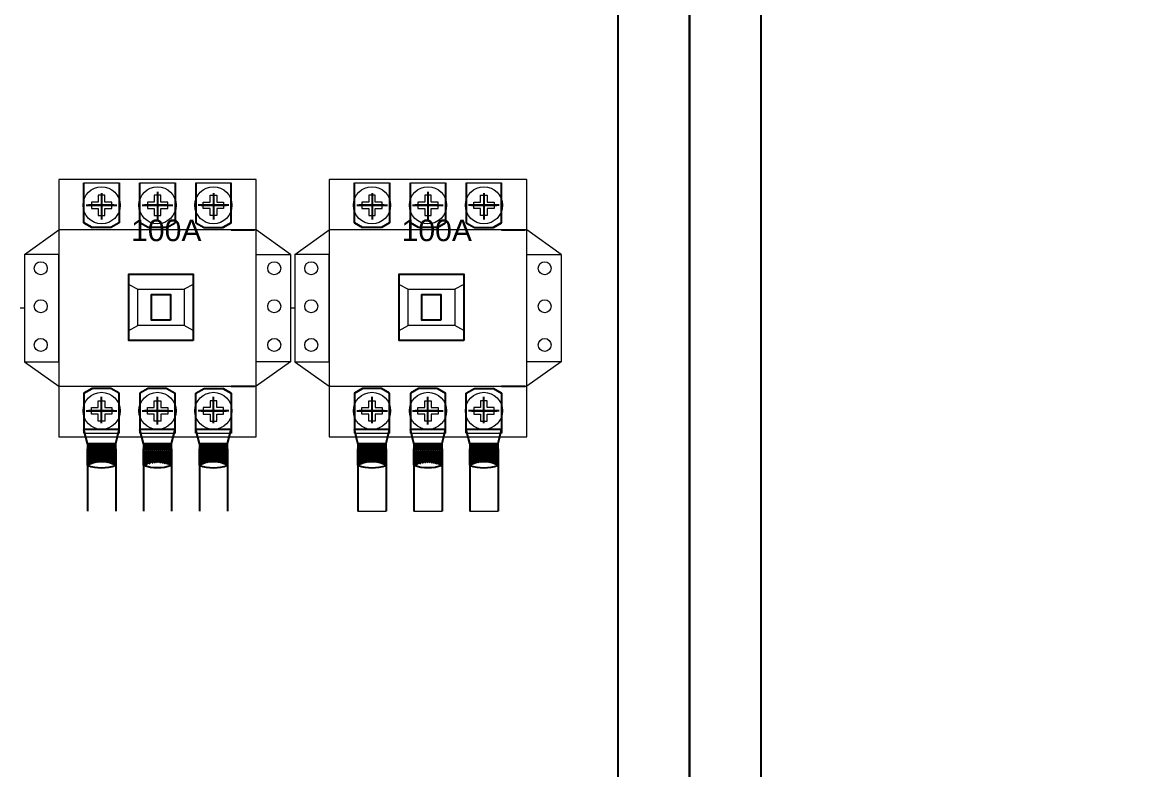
# Model space of a CAD drawing. Header units: millimetres. Extents: x 330554 to 656471, y 11007 to 130943.
# Drawn here: x 420780.3 to 421247.2, y 93844.2 to 94157.8 of the extents above; entities that cross this region are included whole.
import ezdxf

# ---------------------------------------------------------------- set-up
doc = ezdxf.new("R2010")
doc.units = ezdxf.units.MM
doc.header["$LTSCALE"] = 6
for name, color, linetype in [('BASBAR', 1, 'Continuous'), ('thước đo', 3, 'Continuous'), ('đèn báo pha', 10, 'Continuous')]:
    doc.layers.add(name, color=color, linetype=linetype)
doc.layers.add('M & E', color=5, linetype='Continuous', lineweight=30)
doc.styles.get("Standard").update_dxf_attribs({"font": 'VHELVCN.TTF', "height": 120})
pattern_1 = [(225, (119606.7512, 105676.51715), (0.4354782166, -0.4354782166), [])]
pattern_2 = [(225, (119493.3512, 105676.51715), (0.4354782166, -0.4354782166), [])]

msp = doc.modelspace()

# ---------------------------------------------------------------- hatches: boundary and pattern name
at = {"layer": 'M & E', "lineweight": -2, "ltscale": 8}
h = msp.add_hatch(dxfattribs=at)
h.set_pattern_fill('ANSI31', color=256, scale=4.926874, angle=540, style=0)
h.set_pattern_definition(pattern_2)
edge = h.paths.add_edge_path()
edge.add_line((420854.572, 93971.936), (420854.572, 93978.833))
edge.add_line((420854.572, 93978.833), (420866.397, 93978.833))
edge.add_line((420866.397, 93978.833), (420866.397, 93971.936))
edge.add_arc((420860.484, 93960.932), 12.491, 61.75026, 118.24974)
h = msp.add_hatch(dxfattribs=at)
h.set_pattern_fill('ANSI31', color=256, scale=4.926874, angle=540, style=0)
h.set_pattern_definition(pattern_2)
h.paths.add_polyline_path([(420854.572, 93981.087), (420854.572, 93978.833), (420866.397, 93978.833), (420866.397, 93981.087)])
h = msp.add_hatch(dxfattribs=at)
h.set_pattern_fill('ANSI31', color=256, scale=4.926874, angle=540, style=0)
h.set_pattern_definition(pattern_1)
edge = h.paths.add_edge_path()
edge.add_line((420967.972, 93971.936), (420967.972, 93978.833))
edge.add_line((420967.972, 93978.833), (420979.797, 93978.833))
edge.add_line((420979.797, 93978.833), (420979.797, 93971.936))
edge.add_arc((420973.884, 93960.932), 12.491, 61.75026, 118.24974)
h = msp.add_hatch(dxfattribs=at)
h.set_pattern_fill('ANSI31', color=256, scale=4.926874, angle=540, style=0)
h.set_pattern_definition(pattern_1)
h.paths.add_polyline_path([(420967.972, 93981.087), (420967.972, 93978.833), (420979.797, 93978.833), (420979.797, 93981.087)])
at = {"layer": 'đèn báo pha', "ltscale": 8}
h = msp.add_hatch(dxfattribs=at)
h.set_pattern_fill('ANSI31', color=2, scale=4.926874, angle=360, style=0)
h.set_pattern_definition([(225, (181439.235, 63985.3842), (0.4354782166, -0.4354782166), [])])
edge = h.paths.add_edge_path()
edge.add_line((420492.72, 93971.596), (420492.72, 93978.494))
edge.add_line((420492.72, 93978.494), (420504.544, 93978.494))
edge.add_line((420504.544, 93978.494), (420504.544, 93971.596))
edge.add_arc((420498.632, 93960.593), 12.491, 781.75026, 838.24974)
edge = h.paths.add_edge_path()
edge.add_line((420892.782, 94080.584), (420892.782, 94093.393))
h = msp.add_hatch(dxfattribs=at)
h.set_pattern_fill('ANSI31', color=2, scale=4.926874, angle=360, style=0)
h.set_pattern_definition([(225, (181552.635, 63985.3842), (0.4354782166, -0.4354782166), [])])
edge = h.paths.add_edge_path()
edge.add_line((420606.12, 93971.596), (420606.12, 93978.494))
edge.add_line((420606.12, 93978.494), (420617.944, 93978.494))
edge.add_line((420617.944, 93978.494), (420617.944, 93971.596))
edge.add_arc((420612.032, 93960.593), 12.491, 781.75026, 838.24974)
edge = h.paths.add_edge_path()
edge.add_line((421006.182, 94080.584), (421006.182, 94093.393))
h = msp.add_hatch(dxfattribs=at)
h.set_pattern_fill('ANSI31', color=2, scale=4.926874, angle=360, style=0)
h.set_pattern_definition([(225, (181664.235, 63985.3842), (0.4354782166, -0.4354782166), [])])
edge = h.paths.add_edge_path()
edge.add_line((420717.72, 93971.596), (420717.72, 93978.494))
edge.add_line((420717.72, 93978.494), (420729.544, 93978.494))
edge.add_line((420729.544, 93978.494), (420729.544, 93971.596))
edge.add_arc((420723.632, 93960.593), 12.491, 781.75026, 838.24974)
edge = h.paths.add_edge_path()
edge.add_line((421117.782, 94080.584), (421117.782, 94093.393))
h = msp.add_hatch(dxfattribs=at)
h.set_pattern_fill('ANSI31', color=2, scale=4.926874, angle=360, style=0)
h.set_pattern_definition([(225, (181777.635, 63985.3842), (0.4354782166, -0.4354782166), [])])
edge = h.paths.add_edge_path()
edge.add_line((420831.12, 93971.596), (420831.12, 93978.494))
edge.add_line((420831.12, 93978.494), (420842.944, 93978.494))
edge.add_line((420842.944, 93978.494), (420842.944, 93971.596))
edge.add_arc((420837.032, 93960.593), 12.491, 781.75026, 838.24974)
edge = h.paths.add_edge_path()
edge.add_line((421231.182, 94080.584), (421231.182, 94093.393))
h = msp.add_hatch(dxfattribs=at)
h.set_pattern_fill('ANSI31', color=2, scale=4.926874, angle=360, style=0)
h.set_pattern_definition([(225, (181891.035, 63985.3842), (0.4354782166, -0.4354782166), [])])
edge = h.paths.add_edge_path()
edge.add_line((420944.52, 93971.596), (420944.52, 93978.494))
edge.add_line((420944.52, 93978.494), (420956.344, 93978.494))
edge.add_line((420956.344, 93978.494), (420956.344, 93971.596))
edge.add_arc((420950.432, 93960.593), 12.491, 781.75026, 838.24974)
edge = h.paths.add_edge_path()
edge.add_line((421344.582, 94080.584), (421344.582, 94093.393))
h = msp.add_hatch(dxfattribs=at)
h.set_pattern_fill('ANSI31', color=256, scale=4.926874, angle=540, style=0)
h.set_pattern_definition(pattern_2)
edge = h.paths.add_edge_path()
edge.add_arc((420813.58, 93960.932), 12.491, 61.75026, 118.24974)
edge.add_line((420807.668, 93971.936), (420807.668, 93978.833))
edge.add_line((420807.668, 93978.833), (420819.492, 93978.833))
edge.add_line((420819.492, 93978.833), (420819.492, 93971.936))
h = msp.add_hatch(dxfattribs=at)
h.set_pattern_fill('ANSI31', color=256, scale=4.926874, angle=540, style=0)
h.set_pattern_definition(pattern_2)
h.paths.add_polyline_path([(420819.492, 93978.833), (420819.492, 93981.087), (420807.668, 93981.087), (420807.668, 93978.833)])
h = msp.add_hatch(dxfattribs=at)
h.set_pattern_fill('ANSI31', color=2, scale=4.926874, angle=360, style=0)
h.set_pattern_definition([(225, (181777.635, 63985.749), (0.4354782166, -0.4354782166), [])])
h.paths.add_polyline_path([(420831.12, 93981.113), (420842.944, 93981.113), (420842.944, 93978.859), (420831.12, 93978.859)])
h = msp.add_hatch(dxfattribs=at)
h.set_pattern_fill('ANSI31', color=256, scale=4.926874, angle=540, style=0)
h.set_pattern_definition(pattern_1)
edge = h.paths.add_edge_path()
edge.add_arc((420926.98, 93960.932), 12.491, 61.75026, 118.24974)
edge.add_line((420921.068, 93971.936), (420921.068, 93978.833))
edge.add_line((420921.068, 93978.833), (420932.892, 93978.833))
edge.add_line((420932.892, 93978.833), (420932.892, 93971.936))
h = msp.add_hatch(dxfattribs=at)
h.set_pattern_fill('ANSI31', color=256, scale=4.926874, angle=540, style=0)
h.set_pattern_definition(pattern_1)
h.paths.add_polyline_path([(420932.892, 93978.833), (420932.892, 93981.087), (420921.068, 93981.087), (420921.068, 93978.833)])
h = msp.add_hatch(dxfattribs=at)
h.set_pattern_fill('ANSI31', color=2, scale=4.926874, angle=360, style=0)
h.set_pattern_definition([(225, (181891.035, 63985.749), (0.4354782166, -0.4354782166), [])])
h.paths.add_polyline_path([(420944.52, 93981.113), (420956.344, 93981.113), (420956.344, 93978.859), (420944.52, 93978.859)])

# ---------------------------------------------------------------- linework, layer by layer
at = {"linetype": 'ByBlock', "lineweight": 18, "ltscale": 8}
for p, q in [((420814.954, 94085.279), (420812.206, 94085.279)), ((420812.206, 94085.279), (420812.206, 94082.389)), ((420814.954, 94085.279), (420812.206, 94085.279)), ((420812.206, 94085.279), (420812.206, 94082.389)), ((420814.954, 94085.279), (420812.206, 94085.279)), ((420812.206, 94085.279), (420812.206, 94082.389)), ((420814.954, 94085.279), (420812.206, 94085.279)), ((420812.206, 94085.279), (420812.206, 94082.389)), ((420814.954, 94082.389), (420814.954, 94085.279)), ((420814.954, 94082.389), (420814.954, 94085.279)), ((420814.954, 94082.389), (420814.954, 94085.279)), ((420814.954, 94082.389), (420814.954, 94085.279)), ((420838.406, 94085.279), (420835.658, 94085.279)), ((420835.658, 94085.279), (420835.658, 94082.389)), ((420838.406, 94085.279), (420835.658, 94085.279)), ((420835.658, 94085.279), (420835.658, 94082.389)), ((420838.406, 94082.389), (420838.406, 94085.279)), ((420838.406, 94082.389), (420838.406, 94085.279)), ((420859.111, 94082.389), (420859.111, 94085.279)), ((420859.111, 94085.279), (420861.858, 94085.279)), ((420859.111, 94082.389), (420859.111, 94085.279)), ((420859.111, 94085.279), (420861.858, 94085.279)), ((420859.111, 94082.389), (420859.111, 94085.279)), ((420859.111, 94085.279), (420861.858, 94085.279)), ((420859.111, 94082.389), (420859.111, 94085.279)), ((420859.111, 94085.279), (420861.858, 94085.279)), ((420861.858, 94085.279), (420861.858, 94082.389)), ((420861.858, 94085.279), (420861.858, 94082.389)), ((420861.858, 94085.279), (420861.858, 94082.389)), ((420861.858, 94085.279), (420861.858, 94082.389)), ((420928.354, 94085.279), (420925.606, 94085.279)), ((420925.606, 94085.279), (420925.606, 94082.389)), ((420928.354, 94085.279), (420925.606, 94085.279)), ((420925.606, 94085.279), (420925.606, 94082.389)), ((420928.354, 94085.279), (420925.606, 94085.279)), ((420925.606, 94085.279), (420925.606, 94082.389)), ((420928.354, 94085.279), (420925.606, 94085.279)), ((420925.606, 94085.279), (420925.606, 94082.389)), ((420928.354, 94082.389), (420928.354, 94085.279)), ((420928.354, 94082.389), (420928.354, 94085.279)), ((420928.354, 94082.389), (420928.354, 94085.279)), ((420928.354, 94082.389), (420928.354, 94085.279)), ((420951.806, 94085.279), (420949.058, 94085.279)), ((420949.058, 94085.279), (420949.058, 94082.389)), ((420951.806, 94085.279), (420949.058, 94085.279)), ((420949.058, 94085.279), (420949.058, 94082.389)), ((420951.806, 94082.389), (420951.806, 94085.279)), ((420951.806, 94082.389), (420951.806, 94085.279)), ((420972.511, 94082.389), (420972.511, 94085.279)), ((420972.511, 94085.279), (420975.258, 94085.279)), ((420972.511, 94082.389), (420972.511, 94085.279)), ((420972.511, 94085.279), (420975.258, 94085.279)), ((420972.511, 94082.389), (420972.511, 94085.279)), ((420972.511, 94085.279), (420975.258, 94085.279)), ((420972.511, 94082.389), (420972.511, 94085.279)), ((420972.511, 94085.279), (420975.258, 94085.279)), ((420975.258, 94085.279), (420975.258, 94082.389)), ((420975.258, 94085.279), (420975.258, 94082.389)), ((420975.258, 94085.279), (420975.258, 94082.389)), ((420975.258, 94085.279), (420975.258, 94082.389)), ((420812.206, 94082.389), (420809.316, 94082.389)), ((420809.316, 94082.389), (420809.316, 94079.642)), ((420812.206, 94082.389), (420809.316, 94082.389)), ((420809.316, 94082.389), (420809.316, 94079.642)), ((420812.206, 94082.389), (420809.316, 94082.389)), ((420809.316, 94082.389), (420809.316, 94079.642)), ((420812.206, 94082.389), (420809.316, 94082.389)), ((420809.316, 94082.389), (420809.316, 94079.642)), ((420809.316, 94079.642), (420812.206, 94079.642)), ((420809.316, 94079.642), (420812.206, 94079.642)), ((420809.316, 94079.642), (420812.206, 94079.642)), ((420809.316, 94079.642), (420812.206, 94079.642)), ((420812.206, 94079.642), (420812.206, 94076.752)), ((420812.206, 94079.642), (420812.206, 94076.752)), ((420812.206, 94079.642), (420812.206, 94076.752)), ((420812.206, 94079.642), (420812.206, 94076.752)), ((420817.844, 94082.389), (420814.954, 94082.389)), ((420817.844, 94082.389), (420814.954, 94082.389)), ((420817.844, 94082.389), (420814.954, 94082.389)), ((420817.844, 94082.389), (420814.954, 94082.389)), ((420814.954, 94076.752), (420814.954, 94079.642)), ((420814.954, 94079.642), (420817.844, 94079.642)), ((420814.954, 94076.752), (420814.954, 94079.642)), ((420814.954, 94079.642), (420817.844, 94079.642)), ((420814.954, 94076.752), (420814.954, 94079.642)), ((420814.954, 94079.642), (420817.844, 94079.642)), ((420814.954, 94076.752), (420814.954, 94079.642)), ((420814.954, 94079.642), (420817.844, 94079.642)), ((420817.844, 94079.642), (420817.844, 94082.389)), ((420817.844, 94079.642), (420817.844, 94082.389)), ((420817.844, 94079.642), (420817.844, 94082.389)), ((420817.844, 94079.642), (420817.844, 94082.389)), ((420835.658, 94082.389), (420832.769, 94082.389)), ((420832.769, 94082.389), (420832.769, 94079.642)), ((420835.658, 94082.389), (420832.769, 94082.389)), ((420832.769, 94082.389), (420832.769, 94079.642)), ((420832.769, 94079.642), (420835.658, 94079.642)), ((420832.769, 94079.642), (420835.658, 94079.642)), ((420835.658, 94079.642), (420835.658, 94076.752)), ((420835.658, 94079.642), (420835.658, 94076.752)), ((420841.296, 94082.389), (420838.406, 94082.389)), ((420841.296, 94082.389), (420838.406, 94082.389)), ((420838.406, 94076.752), (420838.406, 94079.642)), ((420838.406, 94079.642), (420841.296, 94079.642)), ((420838.406, 94076.752), (420838.406, 94079.642)), ((420838.406, 94079.642), (420841.296, 94079.642)), ((420841.296, 94079.642), (420841.296, 94082.389)), ((420841.296, 94079.642), (420841.296, 94082.389)), ((420856.221, 94079.642), (420856.221, 94082.389)), ((420856.221, 94082.389), (420859.111, 94082.389)), ((420856.221, 94079.642), (420856.221, 94082.389)), ((420856.221, 94082.389), (420859.111, 94082.389)), ((420856.221, 94079.642), (420856.221, 94082.389)), ((420856.221, 94082.389), (420859.111, 94082.389)), ((420856.221, 94079.642), (420856.221, 94082.389)), ((420856.221, 94082.389), (420859.111, 94082.389)), ((420859.111, 94079.642), (420856.221, 94079.642)), ((420859.111, 94079.642), (420856.221, 94079.642)), ((420859.111, 94079.642), (420856.221, 94079.642)), ((420859.111, 94079.642), (420856.221, 94079.642)), ((420859.111, 94076.752), (420859.111, 94079.642)), ((420859.111, 94076.752), (420859.111, 94079.642)), ((420859.111, 94076.752), (420859.111, 94079.642)), ((420859.111, 94076.752), (420859.111, 94079.642)), ((420861.858, 94082.389), (420864.748, 94082.389)), ((420861.858, 94082.389), (420864.748, 94082.389)), ((420861.858, 94082.389), (420864.748, 94082.389)), ((420861.858, 94082.389), (420864.748, 94082.389)), ((420864.748, 94079.642), (420861.858, 94079.642)), ((420861.858, 94079.642), (420861.858, 94076.752)), ((420864.748, 94079.642), (420861.858, 94079.642)), ((420861.858, 94079.642), (420861.858, 94076.752)), ((420864.748, 94079.642), (420861.858, 94079.642)), ((420861.858, 94079.642), (420861.858, 94076.752)), ((420864.748, 94079.642), (420861.858, 94079.642)), ((420861.858, 94079.642), (420861.858, 94076.752)), ((420864.748, 94082.389), (420864.748, 94079.642)), ((420864.748, 94082.389), (420864.748, 94079.642)), ((420864.748, 94082.389), (420864.748, 94079.642)), ((420864.748, 94082.389), (420864.748, 94079.642)), ((420925.606, 94082.389), (420922.716, 94082.389)), ((420922.716, 94082.389), (420922.716, 94079.642)), ((420925.606, 94082.389), (420922.716, 94082.389)), ((420922.716, 94082.389), (420922.716, 94079.642)), ((420925.606, 94082.389), (420922.716, 94082.389)), ((420922.716, 94082.389), (420922.716, 94079.642)), ((420925.606, 94082.389), (420922.716, 94082.389)), ((420922.716, 94082.389), (420922.716, 94079.642)), ((420922.716, 94079.642), (420925.606, 94079.642)), ((420922.716, 94079.642), (420925.606, 94079.642)), ((420922.716, 94079.642), (420925.606, 94079.642)), ((420922.716, 94079.642), (420925.606, 94079.642)), ((420925.606, 94079.642), (420925.606, 94076.752)), ((420925.606, 94079.642), (420925.606, 94076.752)), ((420925.606, 94079.642), (420925.606, 94076.752)), ((420925.606, 94079.642), (420925.606, 94076.752)), ((420931.244, 94082.389), (420928.354, 94082.389)), ((420931.244, 94082.389), (420928.354, 94082.389)), ((420931.244, 94082.389), (420928.354, 94082.389)), ((420931.244, 94082.389), (420928.354, 94082.389)), ((420928.354, 94076.752), (420928.354, 94079.642)), ((420928.354, 94079.642), (420931.244, 94079.642)), ((420928.354, 94076.752), (420928.354, 94079.642)), ((420928.354, 94079.642), (420931.244, 94079.642)), ((420928.354, 94076.752), (420928.354, 94079.642)), ((420928.354, 94079.642), (420931.244, 94079.642)), ((420928.354, 94076.752), (420928.354, 94079.642)), ((420928.354, 94079.642), (420931.244, 94079.642)), ((420931.244, 94079.642), (420931.244, 94082.389)), ((420931.244, 94079.642), (420931.244, 94082.389)), ((420931.244, 94079.642), (420931.244, 94082.389)), ((420931.244, 94079.642), (420931.244, 94082.389)), ((420949.058, 94082.389), (420946.169, 94082.389)), ((420946.169, 94082.389), (420946.169, 94079.642)), ((420949.058, 94082.389), (420946.169, 94082.389)), ((420946.169, 94082.389), (420946.169, 94079.642)), ((420946.169, 94079.642), (420949.058, 94079.642)), ((420946.169, 94079.642), (420949.058, 94079.642)), ((420949.058, 94079.642), (420949.058, 94076.752)), ((420949.058, 94079.642), (420949.058, 94076.752)), ((420954.696, 94082.389), (420951.806, 94082.389)), ((420954.696, 94082.389), (420951.806, 94082.389)), ((420951.806, 94076.752), (420951.806, 94079.642)), ((420951.806, 94079.642), (420954.696, 94079.642)), ((420951.806, 94076.752), (420951.806, 94079.642)), ((420951.806, 94079.642), (420954.696, 94079.642)), ((420954.696, 94079.642), (420954.696, 94082.389)), ((420954.696, 94079.642), (420954.696, 94082.389)), ((420969.621, 94079.642), (420969.621, 94082.389)), ((420969.621, 94082.389), (420972.511, 94082.389)), ((420969.621, 94079.642), (420969.621, 94082.389)), ((420969.621, 94082.389), (420972.511, 94082.389)), ((420969.621, 94079.642), (420969.621, 94082.389)), ((420969.621, 94082.389), (420972.511, 94082.389)), ((420969.621, 94079.642), (420969.621, 94082.389)), ((420969.621, 94082.389), (420972.511, 94082.389)), ((420972.511, 94079.642), (420969.621, 94079.642)), ((420972.511, 94079.642), (420969.621, 94079.642)), ((420972.511, 94079.642), (420969.621, 94079.642)), ((420972.511, 94079.642), (420969.621, 94079.642)), ((420972.511, 94076.752), (420972.511, 94079.642)), ((420972.511, 94076.752), (420972.511, 94079.642)), ((420972.511, 94076.752), (420972.511, 94079.642)), ((420972.511, 94076.752), (420972.511, 94079.642)), ((420975.258, 94082.389), (420978.148, 94082.389)), ((420975.258, 94082.389), (420978.148, 94082.389)), ((420975.258, 94082.389), (420978.148, 94082.389)), ((420975.258, 94082.389), (420978.148, 94082.389)), ((420978.148, 94079.642), (420975.258, 94079.642)), ((420975.258, 94079.642), (420975.258, 94076.752)), ((420978.148, 94079.642), (420975.258, 94079.642)), ((420975.258, 94079.642), (420975.258, 94076.752)), ((420978.148, 94079.642), (420975.258, 94079.642)), ((420975.258, 94079.642), (420975.258, 94076.752)), ((420978.148, 94079.642), (420975.258, 94079.642)), ((420975.258, 94079.642), (420975.258, 94076.752)), ((420978.148, 94082.389), (420978.148, 94079.642)), ((420978.148, 94082.389), (420978.148, 94079.642)), ((420978.148, 94082.389), (420978.148, 94079.642)), ((420978.148, 94082.389), (420978.148, 94079.642)), ((420812.206, 94076.752), (420814.954, 94076.752)), ((420812.206, 94076.752), (420814.954, 94076.752)), ((420812.206, 94076.752), (420814.954, 94076.752)), ((420812.206, 94076.752), (420814.954, 94076.752)), ((420835.658, 94076.752), (420838.406, 94076.752)), ((420835.658, 94076.752), (420838.406, 94076.752)), ((420861.858, 94076.752), (420859.111, 94076.752)), ((420861.858, 94076.752), (420859.111, 94076.752)), ((420861.858, 94076.752), (420859.111, 94076.752)), ((420861.858, 94076.752), (420859.111, 94076.752)), ((420925.606, 94076.752), (420928.354, 94076.752)), ((420925.606, 94076.752), (420928.354, 94076.752)), ((420925.606, 94076.752), (420928.354, 94076.752)), ((420925.606, 94076.752), (420928.354, 94076.752)), ((420949.058, 94076.752), (420951.806, 94076.752)), ((420949.058, 94076.752), (420951.806, 94076.752)), ((420975.258, 94076.752), (420972.511, 94076.752)), ((420975.258, 94076.752), (420972.511, 94076.752)), ((420975.258, 94076.752), (420972.511, 94076.752)), ((420975.258, 94076.752), (420972.511, 94076.752)), ((420824.972, 94047.835), (420828.762, 94045.787)), ((420824.972, 94047.835), (420828.762, 94045.787)), ((420852.027, 94047.835), (420848.237, 94045.787)), ((420938.372, 94047.835), (420942.162, 94045.787)), ((420938.372, 94047.835), (420942.162, 94045.787)), ((420965.427, 94047.835), (420961.637, 94045.787)), ((420824.972, 94028.497), (420828.762, 94030.545)), ((420824.972, 94028.497), (420828.762, 94030.545)), ((420852.027, 94028.497), (420848.237, 94030.545)), ((420938.372, 94028.497), (420942.162, 94030.545)), ((420938.372, 94028.497), (420942.162, 94030.545)), ((420965.427, 94028.497), (420961.637, 94030.545)), ((420809.316, 93993.409), (420809.316, 93996.156)), ((420809.316, 93996.156), (420812.206, 93996.156)), ((420809.316, 93993.409), (420809.316, 93996.156)), ((420809.316, 93996.156), (420812.206, 93996.156)), ((420809.316, 93993.409), (420809.316, 93996.156)), ((420809.316, 93996.156), (420812.206, 93996.156)), ((420809.316, 93993.409), (420809.316, 93996.156)), ((420809.316, 93996.156), (420812.206, 93996.156)), ((420812.206, 93996.156), (420812.206, 93999.046)), ((420812.206, 93999.046), (420814.954, 93999.046)), ((420812.206, 93996.156), (420812.206, 93999.046)), ((420812.206, 93999.046), (420814.954, 93999.046)), ((420812.206, 93996.156), (420812.206, 93999.046)), ((420812.206, 93999.046), (420814.954, 93999.046)), ((420812.206, 93996.156), (420812.206, 93999.046)), ((420812.206, 93999.046), (420814.954, 93999.046)), ((420814.954, 93999.046), (420814.954, 93996.156)), ((420814.954, 93999.046), (420814.954, 93996.156)), ((420814.954, 93999.046), (420814.954, 93996.156)), ((420814.954, 93999.046), (420814.954, 93996.156)), ((420814.954, 93996.156), (420817.844, 93996.156)), ((420814.954, 93996.156), (420817.844, 93996.156)), ((420814.954, 93996.156), (420817.844, 93996.156)), ((420814.954, 93996.156), (420817.844, 93996.156)), ((420817.844, 93996.156), (420817.844, 93993.409)), ((420817.844, 93996.156), (420817.844, 93993.409)), ((420817.844, 93996.156), (420817.844, 93993.409)), ((420817.844, 93996.156), (420817.844, 93993.409)), ((420832.769, 93993.409), (420832.769, 93996.156)), ((420832.769, 93996.156), (420835.658, 93996.156)), ((420832.769, 93993.409), (420832.769, 93996.156)), ((420832.769, 93996.156), (420835.658, 93996.156)), ((420835.658, 93996.156), (420835.658, 93999.046)), ((420835.658, 93999.046), (420838.406, 93999.046)), ((420835.658, 93996.156), (420835.658, 93999.046)), ((420835.658, 93999.046), (420838.406, 93999.046)), ((420838.406, 93999.046), (420838.406, 93996.156)), ((420838.406, 93999.046), (420838.406, 93996.156)), ((420838.406, 93996.156), (420841.296, 93996.156)), ((420838.406, 93996.156), (420841.296, 93996.156)), ((420841.296, 93996.156), (420841.296, 93993.409)), ((420841.296, 93996.156), (420841.296, 93993.409)), ((420859.111, 93996.156), (420856.221, 93996.156)), ((420856.221, 93996.156), (420856.221, 93993.409)), ((420859.111, 93996.156), (420856.221, 93996.156)), ((420856.221, 93996.156), (420856.221, 93993.409)), ((420859.111, 93996.156), (420856.221, 93996.156)), ((420856.221, 93996.156), (420856.221, 93993.409)), ((420859.111, 93996.156), (420856.221, 93996.156)), ((420856.221, 93996.156), (420856.221, 93993.409)), ((420859.111, 93999.046), (420859.111, 93996.156)), ((420861.858, 93999.046), (420859.111, 93999.046)), ((420859.111, 93999.046), (420859.111, 93996.156)), ((420861.858, 93999.046), (420859.111, 93999.046)), ((420859.111, 93999.046), (420859.111, 93996.156)), ((420861.858, 93999.046), (420859.111, 93999.046)), ((420859.111, 93999.046), (420859.111, 93996.156)), ((420861.858, 93999.046), (420859.111, 93999.046)), ((420861.858, 93996.156), (420861.858, 93999.046)), ((420861.858, 93996.156), (420861.858, 93999.046)), ((420861.858, 93996.156), (420861.858, 93999.046)), ((420861.858, 93996.156), (420861.858, 93999.046)), ((420864.748, 93996.156), (420861.858, 93996.156)), ((420864.748, 93996.156), (420861.858, 93996.156)), ((420864.748, 93996.156), (420861.858, 93996.156)), ((420864.748, 93996.156), (420861.858, 93996.156)), ((420864.748, 93993.409), (420864.748, 93996.156)), ((420864.748, 93993.409), (420864.748, 93996.156)), ((420864.748, 93993.409), (420864.748, 93996.156)), ((420864.748, 93993.409), (420864.748, 93996.156)), ((420922.716, 93993.409), (420922.716, 93996.156)), ((420922.716, 93996.156), (420925.606, 93996.156)), ((420922.716, 93993.409), (420922.716, 93996.156)), ((420922.716, 93996.156), (420925.606, 93996.156)), ((420922.716, 93993.409), (420922.716, 93996.156)), ((420922.716, 93996.156), (420925.606, 93996.156)), ((420922.716, 93993.409), (420922.716, 93996.156)), ((420922.716, 93996.156), (420925.606, 93996.156)), ((420925.606, 93996.156), (420925.606, 93999.046)), ((420925.606, 93999.046), (420928.354, 93999.046)), ((420925.606, 93996.156), (420925.606, 93999.046)), ((420925.606, 93999.046), (420928.354, 93999.046)), ((420925.606, 93996.156), (420925.606, 93999.046)), ((420925.606, 93999.046), (420928.354, 93999.046)), ((420925.606, 93996.156), (420925.606, 93999.046)), ((420925.606, 93999.046), (420928.354, 93999.046)), ((420928.354, 93999.046), (420928.354, 93996.156)), ((420928.354, 93999.046), (420928.354, 93996.156)), ((420928.354, 93999.046), (420928.354, 93996.156)), ((420928.354, 93999.046), (420928.354, 93996.156)), ((420928.354, 93996.156), (420931.244, 93996.156)), ((420928.354, 93996.156), (420931.244, 93996.156)), ((420928.354, 93996.156), (420931.244, 93996.156)), ((420928.354, 93996.156), (420931.244, 93996.156)), ((420931.244, 93996.156), (420931.244, 93993.409)), ((420931.244, 93996.156), (420931.244, 93993.409)), ((420931.244, 93996.156), (420931.244, 93993.409)), ((420931.244, 93996.156), (420931.244, 93993.409)), ((420946.169, 93993.409), (420946.169, 93996.156)), ((420946.169, 93996.156), (420949.058, 93996.156)), ((420946.169, 93993.409), (420946.169, 93996.156)), ((420946.169, 93996.156), (420949.058, 93996.156)), ((420949.058, 93996.156), (420949.058, 93999.046)), ((420949.058, 93999.046), (420951.806, 93999.046)), ((420949.058, 93996.156), (420949.058, 93999.046)), ((420949.058, 93999.046), (420951.806, 93999.046)), ((420951.806, 93999.046), (420951.806, 93996.156)), ((420951.806, 93999.046), (420951.806, 93996.156)), ((420951.806, 93996.156), (420954.696, 93996.156)), ((420951.806, 93996.156), (420954.696, 93996.156)), ((420954.696, 93996.156), (420954.696, 93993.409)), ((420954.696, 93996.156), (420954.696, 93993.409)), ((420972.511, 93996.156), (420969.621, 93996.156)), ((420969.621, 93996.156), (420969.621, 93993.409)), ((420972.511, 93996.156), (420969.621, 93996.156)), ((420969.621, 93996.156), (420969.621, 93993.409)), ((420972.511, 93996.156), (420969.621, 93996.156)), ((420969.621, 93996.156), (420969.621, 93993.409)), ((420972.511, 93996.156), (420969.621, 93996.156)), ((420969.621, 93996.156), (420969.621, 93993.409)), ((420972.511, 93999.046), (420972.511, 93996.156)), ((420975.258, 93999.046), (420972.511, 93999.046)), ((420972.511, 93999.046), (420972.511, 93996.156)), ((420975.258, 93999.046), (420972.511, 93999.046)), ((420972.511, 93999.046), (420972.511, 93996.156)), ((420975.258, 93999.046), (420972.511, 93999.046)), ((420972.511, 93999.046), (420972.511, 93996.156)), ((420975.258, 93999.046), (420972.511, 93999.046)), ((420975.258, 93996.156), (420975.258, 93999.046)), ((420975.258, 93996.156), (420975.258, 93999.046)), ((420975.258, 93996.156), (420975.258, 93999.046)), ((420975.258, 93996.156), (420975.258, 93999.046)), ((420978.148, 93996.156), (420975.258, 93996.156)), ((420978.148, 93996.156), (420975.258, 93996.156)), ((420978.148, 93996.156), (420975.258, 93996.156)), ((420978.148, 93996.156), (420975.258, 93996.156)), ((420978.148, 93993.409), (420978.148, 93996.156)), ((420978.148, 93993.409), (420978.148, 93996.156)), ((420978.148, 93993.409), (420978.148, 93996.156)), ((420978.148, 93993.409), (420978.148, 93996.156)), ((420812.206, 93993.409), (420809.316, 93993.409)), ((420812.206, 93993.409), (420809.316, 93993.409)), ((420812.206, 93993.409), (420809.316, 93993.409)), ((420812.206, 93993.409), (420809.316, 93993.409)), ((420812.206, 93990.519), (420812.206, 93993.409)), ((420812.206, 93990.519), (420812.206, 93993.409)), ((420812.206, 93990.519), (420812.206, 93993.409)), ((420812.206, 93990.519), (420812.206, 93993.409)), ((420817.844, 93993.409), (420814.954, 93993.409)), ((420814.954, 93993.409), (420814.954, 93990.519)), ((420817.844, 93993.409), (420814.954, 93993.409)), ((420814.954, 93993.409), (420814.954, 93990.519)), ((420817.844, 93993.409), (420814.954, 93993.409)), ((420814.954, 93993.409), (420814.954, 93990.519)), ((420817.844, 93993.409), (420814.954, 93993.409)), ((420814.954, 93993.409), (420814.954, 93990.519)), ((420835.658, 93993.409), (420832.769, 93993.409)), ((420835.658, 93993.409), (420832.769, 93993.409)), ((420835.658, 93990.519), (420835.658, 93993.409)), ((420835.658, 93990.519), (420835.658, 93993.409)), ((420841.296, 93993.409), (420838.406, 93993.409)), ((420838.406, 93993.409), (420838.406, 93990.519)), ((420841.296, 93993.409), (420838.406, 93993.409)), ((420838.406, 93993.409), (420838.406, 93990.519)), ((420856.221, 93993.409), (420859.111, 93993.409)), ((420856.221, 93993.409), (420859.111, 93993.409)), ((420856.221, 93993.409), (420859.111, 93993.409)), ((420856.221, 93993.409), (420859.111, 93993.409)), ((420859.111, 93993.409), (420859.111, 93990.519)), ((420859.111, 93993.409), (420859.111, 93990.519)), ((420859.111, 93993.409), (420859.111, 93990.519)), ((420859.111, 93993.409), (420859.111, 93990.519)), ((420861.858, 93990.519), (420861.858, 93993.409)), ((420861.858, 93993.409), (420864.748, 93993.409)), ((420861.858, 93990.519), (420861.858, 93993.409)), ((420861.858, 93993.409), (420864.748, 93993.409)), ((420861.858, 93990.519), (420861.858, 93993.409)), ((420861.858, 93993.409), (420864.748, 93993.409)), ((420861.858, 93990.519), (420861.858, 93993.409)), ((420861.858, 93993.409), (420864.748, 93993.409)), ((420925.606, 93993.409), (420922.716, 93993.409)), ((420925.606, 93993.409), (420922.716, 93993.409)), ((420925.606, 93993.409), (420922.716, 93993.409)), ((420925.606, 93993.409), (420922.716, 93993.409)), ((420925.606, 93990.519), (420925.606, 93993.409)), ((420925.606, 93990.519), (420925.606, 93993.409)), ((420925.606, 93990.519), (420925.606, 93993.409)), ((420925.606, 93990.519), (420925.606, 93993.409)), ((420931.244, 93993.409), (420928.354, 93993.409)), ((420928.354, 93993.409), (420928.354, 93990.519)), ((420931.244, 93993.409), (420928.354, 93993.409)), ((420928.354, 93993.409), (420928.354, 93990.519)), ((420931.244, 93993.409), (420928.354, 93993.409)), ((420928.354, 93993.409), (420928.354, 93990.519)), ((420931.244, 93993.409), (420928.354, 93993.409)), ((420928.354, 93993.409), (420928.354, 93990.519)), ((420949.058, 93993.409), (420946.169, 93993.409)), ((420949.058, 93993.409), (420946.169, 93993.409)), ((420949.058, 93990.519), (420949.058, 93993.409)), ((420949.058, 93990.519), (420949.058, 93993.409)), ((420954.696, 93993.409), (420951.806, 93993.409)), ((420951.806, 93993.409), (420951.806, 93990.519)), ((420954.696, 93993.409), (420951.806, 93993.409)), ((420951.806, 93993.409), (420951.806, 93990.519)), ((420969.621, 93993.409), (420972.511, 93993.409)), ((420969.621, 93993.409), (420972.511, 93993.409)), ((420969.621, 93993.409), (420972.511, 93993.409)), ((420969.621, 93993.409), (420972.511, 93993.409)), ((420972.511, 93993.409), (420972.511, 93990.519)), ((420972.511, 93993.409), (420972.511, 93990.519)), ((420972.511, 93993.409), (420972.511, 93990.519)), ((420972.511, 93993.409), (420972.511, 93990.519)), ((420975.258, 93990.519), (420975.258, 93993.409)), ((420975.258, 93993.409), (420978.148, 93993.409)), ((420975.258, 93990.519), (420975.258, 93993.409)), ((420975.258, 93993.409), (420978.148, 93993.409)), ((420975.258, 93990.519), (420975.258, 93993.409)), ((420975.258, 93993.409), (420978.148, 93993.409)), ((420975.258, 93990.519), (420975.258, 93993.409)), ((420975.258, 93993.409), (420978.148, 93993.409)), ((420814.954, 93990.519), (420812.206, 93990.519)), ((420814.954, 93990.519), (420812.206, 93990.519)), ((420814.954, 93990.519), (420812.206, 93990.519)), ((420814.954, 93990.519), (420812.206, 93990.519)), ((420838.406, 93990.519), (420835.658, 93990.519)), ((420838.406, 93990.519), (420835.658, 93990.519)), ((420859.111, 93990.519), (420861.858, 93990.519)), ((420859.111, 93990.519), (420861.858, 93990.519)), ((420859.111, 93990.519), (420861.858, 93990.519)), ((420859.111, 93990.519), (420861.858, 93990.519)), ((420928.354, 93990.519), (420925.606, 93990.519)), ((420928.354, 93990.519), (420925.606, 93990.519)), ((420928.354, 93990.519), (420925.606, 93990.519)), ((420928.354, 93990.519), (420925.606, 93990.519)), ((420951.806, 93990.519), (420949.058, 93990.519)), ((420951.806, 93990.519), (420949.058, 93990.519)), ((420972.511, 93990.519), (420975.258, 93990.519)), ((420972.511, 93990.519), (420975.258, 93990.519)), ((420972.511, 93990.519), (420975.258, 93990.519)), ((420972.511, 93990.519), (420975.258, 93990.519)), ((420831.12, 93971.961), (420831.12, 93963.091)), ((420831.12, 93971.961), (420831.12, 93963.091)), ((420842.944, 93971.961), (420842.944, 93963.091)), ((420842.944, 93971.961), (420842.944, 93963.091)), ((420944.52, 93971.961), (420944.52, 93963.091)), ((420944.52, 93971.961), (420944.52, 93963.091)), ((420956.344, 93971.961), (420956.344, 93963.091)), ((420956.344, 93971.961), (420956.344, 93963.091))]:
    msp.add_line(p, q, dxfattribs=at)
for points in [[(420848.237, 94030.545), (420828.762, 94030.545), (420828.762, 94045.787), (420848.237, 94045.787)], [(420842.473, 94032.764), (420834.525, 94032.764), (420834.525, 94043.568), (420842.473, 94043.568)], [(420961.637, 94030.545), (420942.162, 94030.545), (420942.162, 94045.787), (420961.637, 94045.787)], [(420955.873, 94032.764), (420947.925, 94032.764), (420947.925, 94043.568), (420955.873, 94043.568)]]:
    msp.add_lwpolyline(points, close=True, dxfattribs=at)
for centre, radius in [((420813.58, 94081.016), 7.783), ((420813.58, 94081.016), 7.783), ((420813.58, 94081.016), 7.783), ((420813.58, 94081.016), 7.783), ((420837.032, 94081.016), 7.783), ((420860.484, 94081.016), 7.783), ((420860.484, 94081.016), 7.783), ((420860.484, 94081.016), 7.783), ((420860.484, 94081.016), 7.783), ((420926.98, 94081.016), 7.783), ((420926.98, 94081.016), 7.783), ((420926.98, 94081.016), 7.783), ((420926.98, 94081.016), 7.783), ((420950.432, 94081.016), 7.783), ((420973.884, 94081.016), 7.783), ((420973.884, 94081.016), 7.783), ((420973.884, 94081.016), 7.783), ((420973.884, 94081.016), 7.783), ((420788.092, 94054.603), 2.718), ((420885.972, 94054.603), 2.718), ((420901.492, 94054.603), 2.718), ((420999.372, 94054.603), 2.718), ((420788.092, 94038.676), 2.718), ((420885.972, 94038.676), 2.718), ((420901.492, 94038.676), 2.718), ((420999.372, 94038.676), 2.718), ((420788.092, 94022.442), 2.718), ((420885.972, 94022.442), 2.718), ((420901.492, 94022.442), 2.718), ((420999.372, 94022.442), 2.718), ((420813.58, 93994.782), 7.783), ((420813.58, 93994.782), 7.783), ((420813.58, 93994.782), 7.783), ((420813.58, 93994.782), 7.783), ((420837.032, 93994.782), 7.783), ((420860.484, 93994.782), 7.783), ((420860.484, 93994.782), 7.783), ((420860.484, 93994.782), 7.783), ((420860.484, 93994.782), 7.783), ((420926.98, 93994.782), 7.783), ((420926.98, 93994.782), 7.783), ((420926.98, 93994.782), 7.783), ((420926.98, 93994.782), 7.783), ((420950.432, 93994.782), 7.783), ((420973.884, 93994.782), 7.783), ((420973.884, 93994.782), 7.783), ((420973.884, 93994.782), 7.783), ((420973.884, 93994.782), 7.783)]:
    msp.add_circle(centre, radius, dxfattribs=at)
at = {"layer": 'BASBAR', "color": 6}
for points in [[(420852.027, 94024.276), (420824.972, 94024.276), (420824.972, 94052.056), (420852.027, 94052.056)], [(420965.427, 94024.276), (420938.372, 94024.276), (420938.372, 94052.056), (420965.427, 94052.056)], [(420842.473, 94032.764), (420834.525, 94032.764), (420834.525, 94043.568), (420842.473, 94043.568)], [(420955.873, 94032.764), (420947.925, 94032.764), (420947.925, 94043.568), (420955.873, 94043.568)]]:
    msp.add_lwpolyline(points, close=True, dxfattribs=at)
at = {"layer": 'M & E', "lineweight": -2, "ltscale": 8}
for p, q in [((420854.572, 93981.087), (420853.094, 93986.999)), ((420866.397, 93981.087), (420867.875, 93986.999)), ((420967.972, 93981.087), (420966.494, 93986.999)), ((420979.797, 93981.087), (420981.275, 93986.999)), ((420854.572, 93981.087), (420854.572, 93978.833)), ((420854.572, 93981.087), (420866.397, 93981.087)), ((420866.397, 93978.833), (420866.397, 93981.087)), ((420967.972, 93981.087), (420967.972, 93978.833)), ((420967.972, 93981.087), (420979.797, 93981.087)), ((420979.797, 93978.833), (420979.797, 93981.087)), ((420807.668, 93971.936), (420807.668, 93963.066)), ((420819.492, 93971.936), (420819.492, 93963.066)), ((420921.068, 93971.936), (420921.068, 93963.066)), ((420932.892, 93971.936), (420932.892, 93963.066))]:
    msp.add_line(p, q, dxfattribs=at)
for points in [[(420854.572, 93971.936), (420854.572, 93978.833), (420866.397, 93978.833), (420866.397, 93971.936)], [(420967.972, 93971.936), (420967.972, 93978.833), (420979.797, 93978.833), (420979.797, 93971.936)]]:
    msp.add_lwpolyline(points, dxfattribs=at)
for centre, radius, start, end in [((420860.484, 93960.932), 12.491, 61.75026, 118.24974), ((420973.884, 93960.932), 12.491, 61.75026, 118.24974), ((420860.484, 93989.056), 18.113, 250.94899, 289.05101), ((420973.884, 93989.056), 18.113, 250.94899, 289.05101)]:
    msp.add_arc(centre, radius, start, end, dxfattribs=at)
at = {"layer": 'thước đo', "color": 7, "lineweight": 18, "ltscale": 8}
for p, q in [((421030.138, 95190.685), (421030.138, 93670.685)), ((421090.138, 95190.685), (421090.138, 93670.685)), ((420806.19, 94090.377), (420820.97, 94090.377)), ((420829.642, 94090.377), (420844.422, 94090.377)), ((420853.094, 94090.377), (420867.875, 94090.377)), ((420919.59, 94090.377), (420934.37, 94090.377)), ((420943.042, 94090.377), (420957.822, 94090.377)), ((420966.494, 94090.377), (420981.275, 94090.377)), ((420781.232, 94060.399), (420795.632, 94070.698)), ((420878.108, 94070.698), (420878.432, 94070.698)), ((420892.832, 94060.399), (420878.432, 94070.698)), ((420894.632, 94060.399), (420909.032, 94070.698)), ((420991.508, 94070.698), (420991.832, 94070.698)), ((421006.232, 94060.399), (420991.832, 94070.698)), ((420781.232, 94037.899), (420779.432, 94037.899)), ((420894.632, 94037.899), (420892.832, 94037.899)), ((420781.232, 94015.399), (420795.632, 94005.1)), ((420892.832, 94015.399), (420878.432, 94005.1)), ((420894.632, 94015.399), (420909.032, 94005.1)), ((421006.232, 94015.399), (420991.832, 94005.1)), ((420795.957, 94005.1), (420795.632, 94005.1)), ((420878.108, 94005.1), (420878.432, 94005.1)), ((420909.357, 94005.1), (420909.032, 94005.1)), ((420991.508, 94005.1), (420991.832, 94005.1)), ((420806.19, 93985.421), (420820.97, 93985.421)), ((420806.19, 93985.421), (420820.97, 93985.421)), ((420829.642, 93985.421), (420844.422, 93985.421)), ((420829.642, 93985.421), (420844.422, 93985.421)), ((420853.094, 93985.421), (420867.875, 93985.421)), ((420853.094, 93985.421), (420867.875, 93985.421)), ((420919.59, 93985.421), (420934.37, 93985.421)), ((420919.59, 93985.421), (420934.37, 93985.421)), ((420943.042, 93985.421), (420957.822, 93985.421)), ((420943.042, 93985.421), (420957.822, 93985.421)), ((420966.494, 93985.421), (420981.275, 93985.421)), ((420966.494, 93985.421), (420981.275, 93985.421)), ((420921.068, 93952.722), (420932.892, 93952.722)), ((420944.52, 93952.748), (420956.344, 93952.748)), ((420967.972, 93952.722), (420979.797, 93952.722))]:
    msp.add_line(p, q, dxfattribs=at)
at = {"layer": 'thước đo', "color": 0, "ltscale": 8}
for p, q in [((420813.58, 94086.153), (420813.58, 94075.878)), ((420813.58, 94086.153), (420813.58, 94075.878)), ((420813.58, 94084.957), (420813.58, 94077.074)), ((420813.58, 94084.674), (420813.58, 94077.357)), ((420837.032, 94086.681), (420837.032, 94079.364)), ((420837.032, 94086.153), (420837.032, 94075.878)), ((420837.032, 94084.957), (420837.032, 94077.074)), ((420837.032, 94084.674), (420837.032, 94077.357)), ((420860.484, 94086.153), (420860.484, 94075.878)), ((420860.484, 94086.153), (420860.484, 94075.878)), ((420860.484, 94084.957), (420860.484, 94077.074)), ((420860.484, 94084.674), (420860.484, 94077.357)), ((420926.98, 94086.153), (420926.98, 94075.878)), ((420926.98, 94086.153), (420926.98, 94075.878)), ((420926.98, 94084.957), (420926.98, 94077.074)), ((420926.98, 94084.674), (420926.98, 94077.357)), ((420950.432, 94086.681), (420950.432, 94079.364)), ((420950.432, 94086.153), (420950.432, 94075.878)), ((420950.432, 94084.957), (420950.432, 94077.074)), ((420950.432, 94084.674), (420950.432, 94077.357)), ((420973.884, 94086.153), (420973.884, 94075.878)), ((420973.884, 94086.153), (420973.884, 94075.878)), ((420973.884, 94084.957), (420973.884, 94077.074)), ((420973.884, 94084.674), (420973.884, 94077.357)), ((420807.145, 94081.016), (420820.015, 94081.016)), ((420813.58, 94081.016), (420808.167, 94081.016)), ((420808.442, 94081.016), (420818.718, 94081.016)), ((420818.718, 94081.016), (420808.442, 94081.016)), ((420817.521, 94081.016), (420809.638, 94081.016)), ((420830.597, 94081.016), (420843.467, 94081.016)), ((420837.032, 94081.016), (420831.619, 94081.016)), ((420831.895, 94081.016), (420842.17, 94081.016)), ((420840.974, 94081.016), (420833.091, 94081.016)), ((420837.032, 94083.497), (420837.032, 94076.18)), ((420840.974, 94081.016), (420842.435, 94081.016)), ((420866.919, 94081.016), (420854.049, 94081.016)), ((420865.622, 94081.016), (420855.347, 94081.016)), ((420855.347, 94081.016), (420865.622, 94081.016)), ((420856.543, 94081.016), (420864.426, 94081.016)), ((420860.484, 94081.016), (420865.898, 94081.016)), ((420920.545, 94081.016), (420933.415, 94081.016)), ((420926.98, 94081.016), (420921.567, 94081.016)), ((420921.842, 94081.016), (420932.118, 94081.016)), ((420932.118, 94081.016), (420921.842, 94081.016)), ((420930.921, 94081.016), (420923.038, 94081.016)), ((420943.997, 94081.016), (420956.867, 94081.016)), ((420950.432, 94081.016), (420945.019, 94081.016)), ((420945.295, 94081.016), (420955.57, 94081.016)), ((420954.374, 94081.016), (420946.491, 94081.016)), ((420950.432, 94083.497), (420950.432, 94076.18)), ((420954.374, 94081.016), (420955.835, 94081.016)), ((420980.319, 94081.016), (420967.449, 94081.016)), ((420979.022, 94081.016), (420968.747, 94081.016)), ((420968.747, 94081.016), (420979.022, 94081.016)), ((420969.943, 94081.016), (420977.826, 94081.016)), ((420973.884, 94081.016), (420979.298, 94081.016)), ((420813.58, 94077.074), (420813.58, 94075.116)), ((420837.032, 94077.074), (420837.032, 94075.116)), ((420860.484, 94077.074), (420860.484, 94075.116)), ((420926.98, 94077.074), (420926.98, 94075.116)), ((420950.432, 94077.074), (420950.432, 94075.116)), ((420973.884, 94077.074), (420973.884, 94075.116)), ((420809.622, 94071.655), (420806.173, 94073.625)), ((420806.19, 94073.625), (420809.638, 94071.655)), ((420820.97, 94073.625), (420817.521, 94071.655)), ((420833.091, 94071.655), (420829.642, 94073.625)), ((420840.974, 94071.655), (420844.422, 94073.625)), ((420853.094, 94073.625), (420856.543, 94071.655)), ((420867.875, 94073.625), (420864.426, 94071.655)), ((420864.442, 94071.655), (420867.891, 94073.625)), ((420923.022, 94071.655), (420919.573, 94073.625)), ((420919.59, 94073.625), (420923.038, 94071.655)), ((420934.37, 94073.625), (420930.921, 94071.655)), ((420946.491, 94071.655), (420943.042, 94073.625)), ((420954.374, 94071.655), (420957.822, 94073.625)), ((420966.494, 94073.625), (420969.943, 94071.655)), ((420981.275, 94073.625), (420977.826, 94071.655)), ((420977.842, 94071.655), (420981.291, 94073.625)), ((420809.622, 94004.143), (420806.173, 94002.173)), ((420806.19, 94002.173), (420809.638, 94004.143)), ((420813.58, 93998.724), (420813.58, 94000.682)), ((420820.97, 94002.173), (420817.521, 94004.143)), ((420833.091, 94004.143), (420829.642, 94002.173)), ((420837.032, 93998.724), (420837.032, 94000.682)), ((420840.974, 94004.143), (420844.422, 94002.173)), ((420853.094, 94002.173), (420856.543, 94004.143)), ((420860.484, 93998.724), (420860.484, 94000.682)), ((420867.875, 94002.173), (420864.426, 94004.143)), ((420864.442, 94004.143), (420867.891, 94002.173)), ((420923.022, 94004.143), (420919.573, 94002.173)), ((420919.59, 94002.173), (420923.038, 94004.143)), ((420926.98, 93998.724), (420926.98, 94000.682)), ((420934.37, 94002.173), (420930.921, 94004.143)), ((420946.491, 94004.143), (420943.042, 94002.173)), ((420950.432, 93998.724), (420950.432, 94000.682)), ((420954.374, 94004.143), (420957.822, 94002.173)), ((420966.494, 94002.173), (420969.943, 94004.143)), ((420973.884, 93998.724), (420973.884, 94000.682)), ((420981.275, 94002.173), (420977.826, 94004.143)), ((420977.842, 94004.143), (420981.291, 94002.173)), ((420813.58, 93989.645), (420813.58, 93999.92)), ((420813.58, 93989.645), (420813.58, 93999.92)), ((420813.58, 93990.841), (420813.58, 93998.724)), ((420813.58, 93991.124), (420813.58, 93998.441)), ((420837.032, 93989.645), (420837.032, 93999.92)), ((420837.032, 93992.301), (420837.032, 93999.618)), ((420837.032, 93990.841), (420837.032, 93998.724)), ((420837.032, 93991.124), (420837.032, 93998.441)), ((420837.032, 93989.117), (420837.032, 93996.434)), ((420860.484, 93989.645), (420860.484, 93999.92)), ((420860.484, 93989.645), (420860.484, 93999.92)), ((420860.484, 93990.841), (420860.484, 93998.724)), ((420860.484, 93991.124), (420860.484, 93998.441)), ((420926.98, 93989.645), (420926.98, 93999.92)), ((420926.98, 93989.645), (420926.98, 93999.92)), ((420926.98, 93990.841), (420926.98, 93998.724)), ((420926.98, 93991.124), (420926.98, 93998.441)), ((420950.432, 93989.645), (420950.432, 93999.92)), ((420950.432, 93992.301), (420950.432, 93999.618)), ((420950.432, 93990.841), (420950.432, 93998.724)), ((420950.432, 93991.124), (420950.432, 93998.441)), ((420950.432, 93989.117), (420950.432, 93996.434)), ((420973.884, 93989.645), (420973.884, 93999.92)), ((420973.884, 93989.645), (420973.884, 93999.92)), ((420973.884, 93990.841), (420973.884, 93998.724)), ((420973.884, 93991.124), (420973.884, 93998.441)), ((420807.145, 93994.782), (420820.015, 93994.782)), ((420813.58, 93994.782), (420808.167, 93994.782)), ((420808.442, 93994.782), (420818.718, 93994.782)), ((420818.718, 93994.782), (420808.442, 93994.782)), ((420817.521, 93994.782), (420809.638, 93994.782)), ((420830.597, 93994.782), (420843.467, 93994.782)), ((420837.032, 93994.782), (420831.619, 93994.782)), ((420831.895, 93994.782), (420842.17, 93994.782)), ((420840.974, 93994.782), (420833.091, 93994.782)), ((420840.974, 93994.782), (420842.435, 93994.782)), ((420866.919, 93994.782), (420854.049, 93994.782)), ((420865.622, 93994.782), (420855.347, 93994.782)), ((420855.347, 93994.782), (420865.622, 93994.782)), ((420856.543, 93994.782), (420864.426, 93994.782)), ((420860.484, 93994.782), (420865.898, 93994.782)), ((420920.545, 93994.782), (420933.415, 93994.782)), ((420926.98, 93994.782), (420921.567, 93994.782)), ((420921.842, 93994.782), (420932.118, 93994.782)), ((420932.118, 93994.782), (420921.842, 93994.782)), ((420930.921, 93994.782), (420923.038, 93994.782)), ((420943.997, 93994.782), (420956.867, 93994.782)), ((420950.432, 93994.782), (420945.019, 93994.782)), ((420945.295, 93994.782), (420955.57, 93994.782)), ((420954.374, 93994.782), (420946.491, 93994.782)), ((420954.374, 93994.782), (420955.835, 93994.782)), ((420980.319, 93994.782), (420967.449, 93994.782)), ((420979.022, 93994.782), (420968.747, 93994.782)), ((420968.747, 93994.782), (420979.022, 93994.782)), ((420969.943, 93994.782), (420977.826, 93994.782)), ((420973.884, 93994.782), (420979.298, 93994.782)), ((420820.97, 93986.999), (420806.19, 93986.999)), ((420844.422, 93987.025), (420829.642, 93987.025)), ((420867.875, 93986.999), (420853.094, 93986.999)), ((420934.37, 93986.999), (420919.59, 93986.999)), ((420957.822, 93987.025), (420943.042, 93987.025)), ((420981.275, 93986.999), (420966.494, 93986.999)), ((420807.668, 93971.936), (420807.668, 93952.722)), ((420819.492, 93971.936), (420819.492, 93952.722)), ((420831.12, 93971.961), (420831.12, 93952.748)), ((420831.12, 93971.961), (420831.12, 93952.748)), ((420842.944, 93971.961), (420842.944, 93952.748)), ((420842.944, 93971.961), (420842.944, 93952.748)), ((420854.572, 93971.936), (420854.572, 93952.722)), ((420854.572, 93971.936), (420854.572, 93963.066)), ((420866.397, 93971.936), (420866.397, 93952.722)), ((420866.397, 93971.936), (420866.397, 93963.066)), ((420921.068, 93971.936), (420921.068, 93952.722)), ((420932.892, 93971.936), (420932.892, 93952.722)), ((420944.52, 93971.961), (420944.52, 93952.748)), ((420944.52, 93971.961), (420944.52, 93952.748)), ((420956.344, 93971.961), (420956.344, 93952.748)), ((420956.344, 93971.961), (420956.344, 93952.748)), ((420967.972, 93971.936), (420967.972, 93952.722)), ((420967.972, 93971.936), (420967.972, 93963.066)), ((420979.797, 93971.936), (420979.797, 93952.722)), ((420979.797, 93971.936), (420979.797, 93963.066))]:
    msp.add_line(p, q, dxfattribs=at)
at = {"layer": 'thước đo', "color": 0, "linetype": 'ByBlock', "ltscale": 8}
for p, q in [((420867.891, 94070.698), (420877.721, 94070.698)), ((420981.291, 94070.698), (420991.121, 94070.698)), ((420867.891, 94005.1), (420877.721, 94005.1)), ((420981.291, 94005.1), (420991.121, 94005.1))]:
    msp.add_line(p, q, dxfattribs=at)
for points in [[(421060.138, 93630.685), (420260.138, 93630.685), (420260.138, 95230.685), (421060.138, 95230.685)], [(421860.138, 93630.685), (421060.138, 93630.685), (421060.138, 95230.685), (421860.138, 95230.685)]]:
    msp.add_lwpolyline(points, close=True, dxfattribs=at)
at = {"layer": 'thước đo', "color": 7, "lineweight": 18, "ltscale": 8}
for points in [[(420795.632, 93983.881), (420878.432, 93983.881), (420878.432, 94091.881), (420795.632, 94091.881)], [(420909.032, 93983.881), (420991.832, 93983.881), (420991.832, 94091.881), (420909.032, 94091.881)], [(420795.632, 94005.1), (420878.432, 94005.1), (420878.432, 94070.698), (420795.632, 94070.698)], [(420909.032, 94005.1), (420991.832, 94005.1), (420991.832, 94070.698), (420909.032, 94070.698)], [(420781.232, 94015.399), (420795.632, 94015.399), (420795.632, 94060.399), (420781.232, 94060.399)], [(420892.832, 94015.399), (420878.432, 94015.399), (420878.432, 94060.399), (420892.832, 94060.399)], [(420894.632, 94015.399), (420909.032, 94015.399), (420909.032, 94060.399), (420894.632, 94060.399)], [(421006.232, 94015.399), (420991.832, 94015.399), (420991.832, 94060.399), (421006.232, 94060.399)]]:
    msp.add_lwpolyline(points, close=True, dxfattribs=at)
at = {"layer": 'thước đo', "color": 0, "ltscale": 8}
for points in [[(420806.19, 94073.625), (420806.19, 94090.377)], [(420820.97, 94090.377), (420820.97, 94073.625)], [(420829.642, 94073.625), (420829.642, 94090.377)], [(420844.422, 94090.377), (420844.422, 94073.625)], [(420853.094, 94090.377), (420853.094, 94073.625)], [(420867.875, 94073.625), (420867.875, 94090.377)], [(420919.59, 94073.625), (420919.59, 94090.377)], [(420934.37, 94090.377), (420934.37, 94073.625)], [(420943.042, 94073.625), (420943.042, 94090.377)], [(420957.822, 94090.377), (420957.822, 94073.625)], [(420966.494, 94090.377), (420966.494, 94073.625)], [(420981.275, 94073.625), (420981.275, 94090.377)], [(420817.521, 94071.655), (420809.638, 94071.655)], [(420840.974, 94071.655), (420833.091, 94071.655)], [(420856.543, 94071.655), (420864.426, 94071.655)], [(420930.921, 94071.655), (420923.038, 94071.655)], [(420954.374, 94071.655), (420946.491, 94071.655)], [(420969.943, 94071.655), (420977.826, 94071.655)], [(420806.19, 94002.173), (420806.19, 93985.421)], [(420817.521, 94004.143), (420809.638, 94004.143)], [(420820.97, 93985.421), (420820.97, 94002.173)], [(420829.642, 94002.173), (420829.642, 93985.421)], [(420840.974, 94004.143), (420833.091, 94004.143)], [(420844.422, 93985.421), (420844.422, 94002.173)], [(420853.094, 93985.421), (420853.094, 94002.173)], [(420856.543, 94004.143), (420864.426, 94004.143)], [(420867.875, 94002.173), (420867.875, 93985.421)], [(420919.59, 94002.173), (420919.59, 93985.421)], [(420930.921, 94004.143), (420923.038, 94004.143)], [(420934.37, 93985.421), (420934.37, 94002.173)], [(420943.042, 94002.173), (420943.042, 93985.421)], [(420954.374, 94004.143), (420946.491, 94004.143)], [(420957.822, 93985.421), (420957.822, 94002.173)], [(420966.494, 93985.421), (420966.494, 94002.173)], [(420969.943, 94004.143), (420977.826, 94004.143)], [(420981.275, 94002.173), (420981.275, 93985.421)]]:
    msp.add_lwpolyline(points, dxfattribs=at)
at = {"layer": 'đèn báo pha', "ltscale": 8}
for p, q in [((420807.668, 93981.087), (420806.19, 93986.999)), ((420819.492, 93981.087), (420820.97, 93986.999)), ((420921.068, 93981.087), (420919.59, 93986.999)), ((420932.892, 93981.087), (420934.37, 93986.999)), ((420807.668, 93981.087), (420807.668, 93978.833)), ((420807.668, 93981.087), (420819.492, 93981.087)), ((420807.668, 93978.833), (420819.492, 93978.833)), ((420819.492, 93978.833), (420819.492, 93981.087)), ((420854.572, 93978.833), (420866.397, 93978.833)), ((420921.068, 93981.087), (420921.068, 93978.833)), ((420921.068, 93981.087), (420932.892, 93981.087)), ((420921.068, 93978.833), (420932.892, 93978.833)), ((420932.892, 93978.833), (420932.892, 93981.087)), ((420967.972, 93978.833), (420979.797, 93978.833)), ((420854.572, 93971.936), (420854.572, 93963.066)), ((420866.397, 93971.936), (420866.397, 93963.066)), ((420967.972, 93971.936), (420967.972, 93963.066)), ((420979.797, 93971.936), (420979.797, 93963.066))]:
    msp.add_line(p, q, dxfattribs=at)
at = {"layer": 'đèn báo pha', "color": 2, "ltscale": 8}
for p, q in [((420831.12, 93981.113), (420829.642, 93987.025)), ((420842.944, 93981.113), (420844.422, 93987.025)), ((420944.52, 93981.113), (420943.042, 93987.025)), ((420956.344, 93981.113), (420957.822, 93987.025)), ((420831.12, 93981.113), (420831.12, 93978.859)), ((420831.12, 93981.113), (420842.944, 93981.113)), ((420842.944, 93978.859), (420842.944, 93981.113)), ((420944.52, 93981.113), (420944.52, 93978.859)), ((420944.52, 93981.113), (420956.344, 93981.113)), ((420956.344, 93978.859), (420956.344, 93981.113))]:
    msp.add_line(p, q, dxfattribs=at)
at = {"layer": 'đèn báo pha', "color": 1, "ltscale": 8}
for points in [[(420300.138, 93670.685), (421030.138, 93670.685), (421030.138, 95190.685), (420300.138, 95190.685)], [(421090.138, 95190.685), (421820.138, 95190.685), (421820.138, 93670.685), (421090.138, 93670.685)]]:
    msp.add_lwpolyline(points, close=True, dxfattribs=at)
at = {"layer": 'đèn báo pha', "ltscale": 8}
for points in [[(420807.668, 93971.936), (420807.668, 93978.833), (420819.492, 93978.833), (420819.492, 93971.936)], [(420921.068, 93971.936), (420921.068, 93978.833), (420932.892, 93978.833), (420932.892, 93971.936)]]:
    msp.add_lwpolyline(points, dxfattribs=at)
at = {"layer": 'đèn báo pha', "color": 2, "ltscale": 8}
for points in [[(420831.12, 93971.961), (420831.12, 93978.859), (420842.944, 93978.859), (420842.944, 93971.961)], [(420944.52, 93971.961), (420944.52, 93978.859), (420956.344, 93978.859), (420956.344, 93971.961)]]:
    msp.add_lwpolyline(points, dxfattribs=at)
at = {"layer": 'đèn báo pha', "ltscale": 8}
for centre, radius, start, end in [((420813.58, 93960.932), 12.491, 61.75026, 118.24974), ((420926.98, 93960.932), 12.491, 61.75026, 118.24974), ((420813.58, 93989.056), 18.113, 250.94899, 289.05101), ((420926.98, 93989.056), 18.113, 250.94899, 289.05101)]:
    msp.add_arc(centre, radius, start, end, dxfattribs=at)
at = {"layer": 'đèn báo pha', "color": 2, "ltscale": 8}
for centre, radius, start, end in [((420837.032, 93960.958), 12.491, 61.75026, 118.24974), ((420950.432, 93960.958), 12.491, 61.75026, 118.24974), ((420837.032, 93989.082), 18.113, 250.94899, 289.05101), ((420950.432, 93989.082), 18.113, 250.94899, 289.05101)]:
    msp.add_arc(centre, radius, start, end, dxfattribs=at)

# ---------------------------------------------------------------- texts
at = {"layer": 'đèn báo pha', "color": 1, "ltscale": 8, "char_height": 18.10626, "width": 267.52446, "attachment_point": 3}
for insert in [(420855.492, 94075.017), (420968.892, 94075.017)]:
    msp.add_mtext('{\\fVNI-Helve|b0|i0|c0|p2;  \\H0.6667x; \\H0.75x;100A}', dxfattribs=dict(at, insert=insert))

doc.saveas('drawing.dxf')
